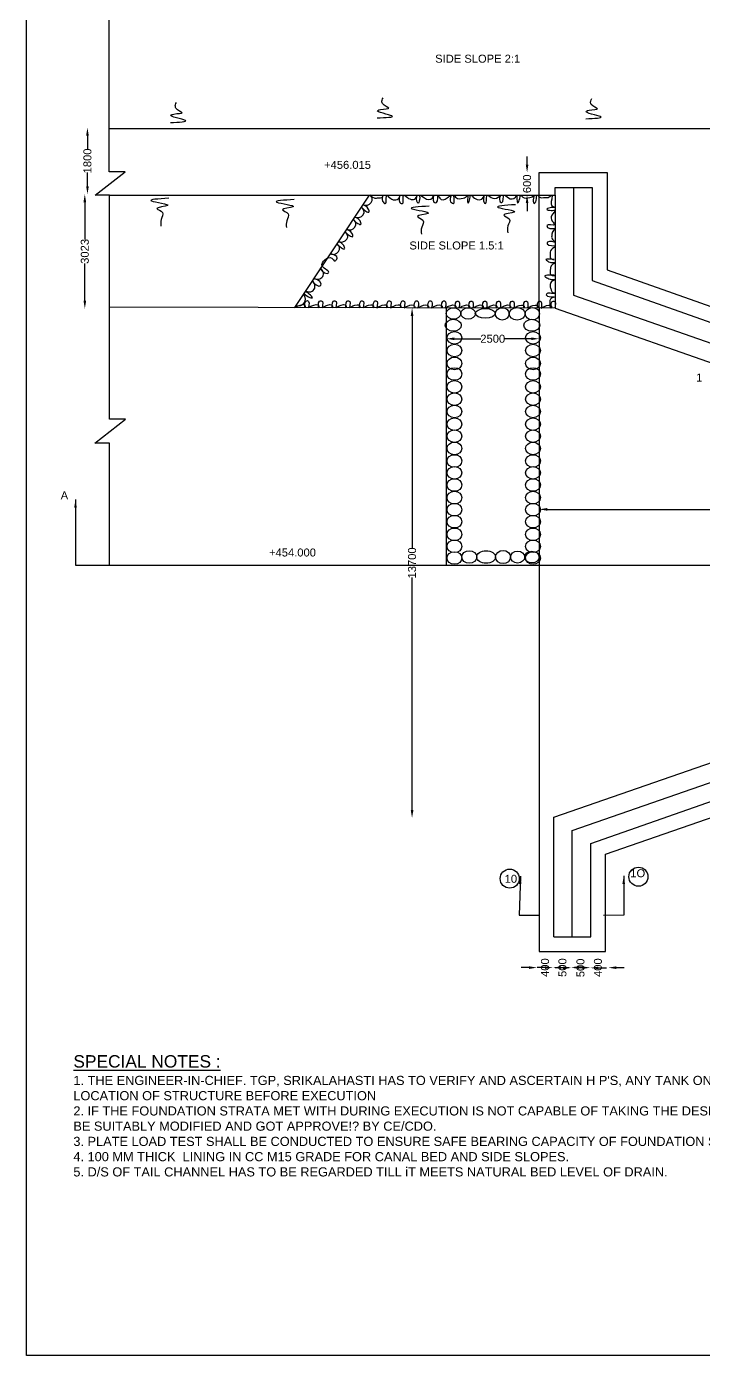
# Model space of a CAD drawing. Header units: millimetres. Extents: x -53213883 to -53195167, y 22134514 to 22146885.
# Drawn here: x -53212670 to -53209707, y 22134514 to 22140327 of the extents above; entities that cross this region are included whole.
import ezdxf

# ---------------------------------------------------------------- set-up
doc = ezdxf.new("R2010")
doc.units = ezdxf.units.MM
doc.header["$MEASUREMENT"] = 0
doc.header["$PDMODE"] = 32
doc.header["$PDSIZE"] = 28
for name, color, linetype in [('DIMENSION', 7, 'Continuous'), ('DRAWING', 2, 'Continuous'), ('TEXT', 7, 'Continuous')]:
    doc.layers.add(name, color=color, linetype=linetype)
doc.styles.get("Standard").update_dxf_attribs({"font": 'arial.ttf', "height": 35})
doc.dimstyles.get("Standard").update_dxf_attribs({"dimtxt": 35, "dimasz": 35, "dimexe": 0.18, "dimexo": 0.0625, "dimgap": 0.09, "dimtad": 0, "dimtoh": 1, "dimdec": 0, "dimzin": 0, "dimdsep": 46, "dimtxsty": 'Standard', "dimcen": 0.09, "dimse1": 1, "dimse2": 1, "dimadec": 0, "dimazin": 0, "dimtfac": 1, "dimtdec": 0, "dimtofl": 0, "dimtmove": 0, "dimatfit": 3, "dimfxl": 1, "dimtolj": 1, "dimtzin": 0, "dimarcsym": 0})

# ---------------------------------------------------------------- blocks, each defined once
blk = doc.blocks.new('*D80')
at = {"layer": 'Defpoints', "color": 0, "transparency": 16777216}
for p in [(-53212405.2, 22139884.8), (-53212403.6, 22139884.8), (-53212410.1, 22139594)]:
    blk.add_point(p, dxfattribs=at)
at = {"layer": 'DIMENSION', "color": 0, "lineweight": -2, "transparency": 16777216}
for p, q in [((-53212403.6, 22139849.8), (-53212403.6, 22139790)), ((-53212403.6, 22139629), (-53212403.6, 22139688.7))]:
    blk.add_line(p, q, dxfattribs=at)
at = {"layer": 'DIMENSION', "color": 0, "transparency": 16777216}
for points in [[(-53212409.4, 22139849.8), (-53212397.7, 22139849.8), (-53212403.6, 22139884.8)], [(-53212409.4, 22139629), (-53212397.7, 22139629), (-53212403.6, 22139594)]]:
    blk.add_solid(points, dxfattribs=at)
at = {"layer": 'DIMENSION', "color": 0, "transparency": 16777216, "insert": (-53212403.6, 22139739.4), "char_height": 35, "attachment_point": 5, "rotation": 90}
blk.add_mtext('\\A1;1800', dxfattribs=at)
blk = doc.blocks.new('*D81')
at = {"layer": 'Defpoints', "color": 0, "transparency": 16777216}
for p in [(-53212403.6, 22139594), (-53212415.1, 22139093.4), (-53212415.1, 22139093.4)]:
    blk.add_point(p, dxfattribs=at)
at = {"layer": 'DIMENSION', "color": 0, "lineweight": -2, "transparency": 16777216}
for p, q in [((-53212415.1, 22139559), (-53212415.1, 22139396)), ((-53212415.1, 22139128.4), (-53212415.1, 22139291.4))]:
    blk.add_line(p, q, dxfattribs=at)
at = {"layer": 'DIMENSION', "color": 0, "transparency": 16777216}
for points in [[(-53212421, 22139559), (-53212409.3, 22139559), (-53212415.1, 22139594)], [(-53212421, 22139128.4), (-53212409.3, 22139128.4), (-53212415.1, 22139093.4)]]:
    blk.add_solid(points, dxfattribs=at)
at = {"layer": 'DIMENSION', "color": 0, "transparency": 16777216, "insert": (-53212415.1, 22139343.7), "char_height": 35, "attachment_point": 5, "rotation": 90}
blk.add_mtext('\\A1;3023', dxfattribs=at)
blk = doc.blocks.new('*D82')
at = {"layer": 'Defpoints', "color": 0, "transparency": 16777216}
for p in [(-53210832.5, 22138961.5), (-53210425.9, 22138961.5), (-53210425.9, 22138961.5)]:
    blk.add_point(p, dxfattribs=at)
at = {"layer": 'DIMENSION', "color": 0, "lineweight": -2, "transparency": 16777216}
for p, q in [((-53210797.5, 22138961.5), (-53210681.8, 22138961.5)), ((-53210460.9, 22138961.5), (-53210576.6, 22138961.5))]:
    blk.add_line(p, q, dxfattribs=at)
at = {"layer": 'DIMENSION', "color": 0, "transparency": 16777216}
for points in [[(-53210797.5, 22138967.3), (-53210797.5, 22138955.7), (-53210832.5, 22138961.5)], [(-53210460.9, 22138967.3), (-53210460.9, 22138955.7), (-53210425.9, 22138961.5)]]:
    blk.add_solid(points, dxfattribs=at)
at = {"layer": 'DIMENSION', "color": 0, "transparency": 16777216, "insert": (-53210629.2, 22138961.5), "char_height": 35, "attachment_point": 5}
blk.add_mtext('\\A1;2500', dxfattribs=at)
blk = doc.blocks.new('*D83')
at = {"layer": 'Defpoints', "color": 0, "transparency": 16777216}
for p in [(-53210977.3, 22139096.6), (-53210982.4, 22136865.2), (-53210974.1, 22136865.2)]:
    blk.add_point(p, dxfattribs=at)
at = {"layer": 'DIMENSION', "color": 0, "lineweight": -2, "transparency": 16777216}
for p, q in [((-53210982.4, 22139061.6), (-53210982.4, 22138045.2)), ((-53210982.4, 22136900.2), (-53210982.4, 22137916.7))]:
    blk.add_line(p, q, dxfattribs=at)
at = {"layer": 'DIMENSION', "color": 0, "transparency": 16777216}
for points in [[(-53210988.2, 22139061.6), (-53210976.5, 22139061.6), (-53210982.4, 22139096.6)], [(-53210988.2, 22136900.2), (-53210976.5, 22136900.2), (-53210982.4, 22136865.2)]]:
    blk.add_solid(points, dxfattribs=at)
at = {"layer": 'DIMENSION', "color": 0, "transparency": 16777216, "insert": (-53210982.4, 22137980.9), "char_height": 35, "attachment_point": 5, "rotation": 90}
blk.add_mtext('\\A1;13700', dxfattribs=at)
blk = doc.blocks.new('*D84')
at = {"layer": 'Defpoints', "color": 0, "transparency": 16777216}
for p in [(-53210425.9, 22138229.4), (-53208671.3, 22138229.4), (-53208671.3, 22138215.2)]:
    blk.add_point(p, dxfattribs=at)
at = {"layer": 'DIMENSION', "color": 0, "lineweight": -2, "transparency": 16777216}
for p, q in [((-53210390.9, 22138215.2), (-53209612.9, 22138215.2)), ((-53208706.3, 22138215.2), (-53209484.4, 22138215.2))]:
    blk.add_line(p, q, dxfattribs=at)
at = {"layer": 'DIMENSION', "color": 0, "transparency": 16777216}
for points in [[(-53210390.9, 22138221.1), (-53210390.9, 22138209.4), (-53210425.9, 22138215.2)], [(-53208706.3, 22138221.1), (-53208706.3, 22138209.4), (-53208671.3, 22138215.2)]]:
    blk.add_solid(points, dxfattribs=at)
at = {"layer": 'DIMENSION', "color": 0, "transparency": 16777216, "insert": (-53209548.6, 22138215.2), "char_height": 35, "attachment_point": 5}
blk.add_mtext('\\A1;10800', dxfattribs=at)
blk = doc.blocks.new('*D86')
at = {"layer": 'Defpoints', "color": 0, "transparency": 16777216}
for p in [(-53210201.6, 22136210.7), (-53210123.2, 22136211.2), (-53210123.2, 22136210.5)]:
    blk.add_point(p, dxfattribs=at)
at = {"layer": 'DIMENSION', "color": 0, "lineweight": -2, "transparency": 16777216}
for p, q in [((-53210236.6, 22136210.5), (-53210271.6, 22136210.5)), ((-53210088.2, 22136210.5), (-53210053.2, 22136210.5))]:
    blk.add_line(p, q, dxfattribs=at)
at = {"layer": 'DIMENSION', "color": 0, "transparency": 16777216}
for points in [[(-53210236.6, 22136216.3), (-53210236.6, 22136204.7), (-53210201.6, 22136210.5)], [(-53210088.2, 22136216.3), (-53210088.2, 22136204.7), (-53210123.2, 22136210.5)]]:
    blk.add_solid(points, dxfattribs=at)
at = {"layer": 'DIMENSION', "color": 0, "transparency": 16777216, "insert": (-53210168.6, 22136210.5), "char_height": 35, "attachment_point": 5, "rotation": 90}
blk.add_mtext('\\A1;400', dxfattribs=at)
blk = doc.blocks.new('*D87')
at = {"layer": 'Defpoints', "color": 0, "transparency": 16777216}
for p in [(-53210286.3, 22136211.7), (-53210201.6, 22136212.2), (-53210201.6, 22136209.5)]:
    blk.add_point(p, dxfattribs=at)
at = {"layer": 'DIMENSION', "color": 0, "lineweight": -2, "transparency": 16777216}
for p, q in [((-53210321.3, 22136209.5), (-53210356.3, 22136209.5)), ((-53210166.6, 22136209.5), (-53210131.6, 22136209.5))]:
    blk.add_line(p, q, dxfattribs=at)
at = {"layer": 'DIMENSION', "color": 0, "transparency": 16777216}
for points in [[(-53210321.3, 22136215.4), (-53210321.3, 22136203.7), (-53210286.3, 22136209.5)], [(-53210166.6, 22136215.4), (-53210166.6, 22136203.7), (-53210201.6, 22136209.5)]]:
    blk.add_solid(points, dxfattribs=at)
at = {"layer": 'DIMENSION', "color": 0, "transparency": 16777216, "insert": (-53210245.1, 22136209.5), "char_height": 35, "attachment_point": 5, "rotation": 90}
blk.add_mtext('\\A1;500', dxfattribs=at)
blk = doc.blocks.new('*D88')
at = {"layer": 'Defpoints', "color": 0, "transparency": 16777216}
for p in [(-53210365.3, 22136211.7), (-53210365.3, 22136210.7), (-53210286.3, 22136210.7)]:
    blk.add_point(p, dxfattribs=at)
at = {"layer": 'DIMENSION', "color": 0, "lineweight": -2, "transparency": 16777216}
for p, q in [((-53210400.3, 22136210.7), (-53210435.3, 22136210.7)), ((-53210251.3, 22136210.7), (-53210216.3, 22136210.7))]:
    blk.add_line(p, q, dxfattribs=at)
at = {"layer": 'DIMENSION', "color": 0, "transparency": 16777216}
for points in [[(-53210400.3, 22136216.6), (-53210400.3, 22136204.9), (-53210365.3, 22136210.7)], [(-53210251.3, 22136216.6), (-53210251.3, 22136204.9), (-53210286.3, 22136210.7)]]:
    blk.add_solid(points, dxfattribs=at)
at = {"layer": 'DIMENSION', "color": 0, "transparency": 16777216, "insert": (-53210324, 22136210.7), "char_height": 35, "attachment_point": 5, "rotation": 90}
blk.add_mtext('\\A1;500', dxfattribs=at)
blk = doc.blocks.new('*D89')
at = {"layer": 'Defpoints', "color": 0, "transparency": 16777216}
for p in [(-53210435.3, 22136210.7), (-53210435.3, 22136210.7), (-53210365.3, 22136211.7)]:
    blk.add_point(p, dxfattribs=at)
at = {"layer": 'DIMENSION', "color": 0, "lineweight": -2, "transparency": 16777216}
for p, q in [((-53210470.3, 22136210.7), (-53210505.3, 22136210.7)), ((-53210330.3, 22136210.7), (-53210295.3, 22136210.7))]:
    blk.add_line(p, q, dxfattribs=at)
at = {"layer": 'DIMENSION', "color": 0, "transparency": 16777216}
for points in [[(-53210470.3, 22136216.5), (-53210470.3, 22136204.9), (-53210435.3, 22136210.7)], [(-53210330.3, 22136216.5), (-53210330.3, 22136204.9), (-53210365.3, 22136210.7)]]:
    blk.add_solid(points, dxfattribs=at)
at = {"layer": 'DIMENSION', "color": 0, "transparency": 16777216, "insert": (-53210400.3, 22136210.7), "char_height": 35, "attachment_point": 5, "rotation": 90}
blk.add_mtext('\\A1;400', dxfattribs=at)
blk = doc.blocks.new('*D155')
at = {"layer": 'Defpoints', "color": 0, "transparency": 16777216}
for p in [(-53210479, 22139688.8), (-53210425.9, 22139688.8), (-53210425.9, 22139589.8)]:
    blk.add_point(p, dxfattribs=at)
at = {"layer": 'DIMENSION', "color": 0, "lineweight": -2, "transparency": 16777216}
for p, q in [((-53210479, 22139723.8), (-53210479, 22139758.8)), ((-53210479, 22139554.8), (-53210479, 22139519.8))]:
    blk.add_line(p, q, dxfattribs=at)
at = {"layer": 'DIMENSION', "color": 0, "transparency": 16777216}
for points in [[(-53210484.8, 22139723.8), (-53210473.1, 22139723.8), (-53210479, 22139688.8)], [(-53210484.8, 22139554.8), (-53210473.1, 22139554.8), (-53210479, 22139589.8)]]:
    blk.add_solid(points, dxfattribs=at)
at = {"layer": 'DIMENSION', "color": 0, "transparency": 16777216, "insert": (-53210479, 22139639.3), "char_height": 35, "attachment_point": 5, "rotation": 90}
blk.add_mtext('\\A1;600', dxfattribs=at)

msp = doc.modelspace()

# ---------------------------------------------------------------- linework, layer by layer
at = {"layer": 'DIMENSION', "color": 0}
msp.add_lwpolyline([(-53195173.3, 22134514.2), (-53212670.2, 22134514.2), (-53212670.2, 22146885.2), (-53195173.3, 22146885.2)], close=True, dxfattribs=at)
for centre in [(-53209991.4, 22136608.4), (-53210554.9, 22136599.9)]:
    msp.add_circle(centre, 41.7, dxfattribs=at)
for centre, major_axis, ratio in [((-53210801, 22139072.2), (-31.5, 0), 0.793733), ((-53210736.8, 22139072.2), (-31.5, 0), 0.793733), ((-53210661.8, 22139072.5), (-43.8, 0), 0.477777), ((-53210587.4, 22139070.1), (-30.1, 0), 0.887097), ((-53210522.5, 22139070.6), (-35.3, 0), 0.765517), ((-53210455.6, 22139071), (-31.1, 0), 0.875), ((-53210801.8, 22139020.5), (-35, 0), 0.744717), ((-53210457.9, 22139020.5), (-35, 0), 0.744717), ((-53210796.8, 22138965.4), (-32.5, 0), 0.843247), ((-53210452.9, 22138965.4), (-32.5, 0), 0.843247), ((-53210796.8, 22138910), (-32.5, 0), 0.843247), ((-53210452.9, 22138910), (-32.5, 0), 0.843247), ((-53210796.8, 22138853.6), (-32.5, 0), 0.843247), ((-53210452.9, 22138853.6), (-32.5, 0), 0.843247), ((-53210796.8, 22138807.6), (-32.5, 0), 0.843247), ((-53210452.9, 22138807.6), (-32.5, 0), 0.843247), ((-53210796.8, 22138751.5), (-32.5, 0), 0.843247), ((-53210452.9, 22138751.5), (-32.5, 0), 0.843247), ((-53210796.8, 22138697.2), (-32.5, 0), 0.843247), ((-53210452.9, 22138697.2), (-32.5, 0), 0.843247), ((-53210796.8, 22138643.5), (-32.5, 0), 0.843247), ((-53210452.9, 22138643.5), (-32.5, 0), 0.843247), ((-53210796.8, 22138588.1), (-32.5, 0), 0.843247), ((-53210452.9, 22138588.1), (-32.5, 0), 0.843247), ((-53210796.8, 22138535.4), (-32.5, 0), 0.843247), ((-53210796.8, 22138481.8), (-32.5, 0), 0.843247), ((-53210452.9, 22138535.4), (-32.5, 0), 0.843247), ((-53210452.9, 22138481.8), (-32.5, 0), 0.843247), ((-53210796.8, 22138426.9), (-32.5, 0), 0.843247), ((-53210452.9, 22138426.9), (-32.5, 0), 0.843247), ((-53210796.8, 22138375), (-32.5, 0), 0.843247), ((-53210452.9, 22138375), (-32.5, 0), 0.843247), ((-53210796.8, 22138322), (-32.5, 0), 0.843247), ((-53210452.9, 22138322), (-32.5, 0), 0.843247), ((-53210796.8, 22138266.8), (-32.5, 0), 0.843247), ((-53210796.8, 22138266.8), (-32.5, 0), 0.843247), ((-53210452.9, 22138266.8), (-32.5, 0), 0.843247), ((-53210452.9, 22138266.8), (-32.5, 0), 0.843247), ((-53210796.8, 22138213.8), (-32.5, 0), 0.843247), ((-53210452.9, 22138213.8), (-32.5, 0), 0.843247), ((-53210796.8, 22138161.4), (-32.5, 0), 0.843247), ((-53210452.9, 22138161.4), (-32.5, 0), 0.843247), ((-53210796.8, 22138105.8), (-32.5, 0), 0.843247), ((-53210452.9, 22138105.8), (-32.5, 0), 0.843247), ((-53210796.8, 22138053.4), (-32.5, 0), 0.843247), ((-53210452.9, 22138053.4), (-32.5, 0), 0.843247), ((-53210796.8, 22138002.4), (-32.5, 0), 0.843247), ((-53210732.1, 22138006.6), (-32.5, 0), 0.843247), ((-53210658.4, 22138006.6), (-41.2, 0), 0.661667), ((-53210584.2, 22138006.6), (-33, 0), 0.874527), ((-53210520.2, 22138006.6), (-30.9, 0), 0.853658), ((-53210457.6, 22138006.6), (-31.7, 0), 0.806367), ((-53210452.9, 22138002.4), (-32.5, 0), 0.843247)]:
    msp.add_ellipse(centre, major_axis=major_axis, ratio=ratio, dxfattribs=at)
for points in [[(-53211196.7, 22139547), (-53211178.1, 22139545.9), (-53211157.8, 22139577.2), (-53211167.7, 22139590.5), (-53211149, 22139577.8), (-53211133.9, 22139577.4), (-53211111.3, 22139582.3), (-53211109.2, 22139589.8)], [(-53211109.2, 22139589.8), (-53211111.6, 22139564.1), (-53211100, 22139553.2), (-53211095.2, 22139569.6), (-53211092.8, 22139589.8), (-53211081.5, 22139579.6), (-53211039.1, 22139578.7), (-53211034.5, 22139589.8), (-53211036.5, 22139557.1), (-53211024.5, 22139553.3), (-53211021.4, 22139571.5), (-53211018.5, 22139589.8), (-53211002.7, 22139579.3), (-53210963.9, 22139579.7), (-53210959.9, 22139589.8), (-53210963.7, 22139565.3), (-53210955.2, 22139556), (-53210947.7, 22139578.2), (-53210947.7, 22139589.8), (-53210928.4, 22139577.5), (-53210893.6, 22139578.4), (-53210887.6, 22139589.8), (-53210886.5, 22139558.9), (-53210875.6, 22139557.6), (-53210868.9, 22139589.8), (-53210861.4, 22139576.2), (-53210828.1, 22139577.3), (-53210811.4, 22139589.8), (-53210815.9, 22139566.6), (-53210802.3, 22139553.3), (-53210799.4, 22139587), (-53210799.4, 22139589.8), (-53210791.9, 22139581.4), (-53210758.9, 22139577.1), (-53210747.8, 22139580.5), (-53210739.7, 22139589.8), (-53210739.4, 22139572.1), (-53210737.5, 22139555.3), (-53210729.3, 22139575.5), (-53210726.8, 22139589.8), (-53210709.1, 22139576.6), (-53210670, 22139580.3), (-53210666.3, 22139589.8), (-53210669.7, 22139565.4), (-53210662.5, 22139553.6), (-53210656.2, 22139571.3), (-53210653.3, 22139589.8), (-53210636.3, 22139579.7), (-53210604.8, 22139581.1), (-53210594.5, 22139589.8), (-53210600.2, 22139571), (-53210589.6, 22139557.1), (-53210580, 22139589.8), (-53210560.8, 22139577.5), (-53210530.2, 22139581.3), (-53210525.1, 22139589.8), (-53210520.5, 22139555.2), (-53210513, 22139567.4), (-53210506.1, 22139589.8), (-53210498.1, 22139581.4), (-53210466.7, 22139579.6), (-53210455.7, 22139582.6), (-53210449.2, 22139589.8), (-53210451.7, 22139568.9), (-53210447.2, 22139553.7), (-53210439.2, 22139565.7), (-53210434, 22139589.8), (-53210425.9, 22139582.6), (-53210401.3, 22139579.1), (-53210382.4, 22139582.1), (-53210370.4, 22139589.8), (-53210370.9, 22139572.7), (-53210365.4, 22139539.5), (-53210353.7, 22139536.2), (-53210383.6, 22139533.5), (-53210392.3, 22139528.7), (-53210372.9, 22139523), (-53210356.4, 22139523), (-53210370.8, 22139502), (-53210368.8, 22139476.4), (-53210359.6, 22139460.2), (-53210391.8, 22139456.9), (-53210388.8, 22139448.2), (-53210356.4, 22139442.7), (-53210366.5, 22139431), (-53210370.3, 22139414.5), (-53210369.8, 22139398.8), (-53210356.4, 22139384.4), (-53210389, 22139384.1), (-53210390.7, 22139377.4), (-53210353.8, 22139366.9), (-53210372.7, 22139352.3), (-53210378, 22139328.2), (-53210372.7, 22139311.5), (-53210359.8, 22139308), (-53210385, 22139310), (-53210396.4, 22139308.7), (-53210389.9, 22139302.3), (-53210368, 22139294.5), (-53210356.4, 22139294.5), (-53210370, 22139283.9), (-53210376.7, 22139269), (-53210377.7, 22139254.3), (-53210375.5, 22139241.6), (-53210359.8, 22139238.3), (-53210356.4, 22139238.3), (-53210382.3, 22139239.7), (-53210401.7, 22139234.8), (-53210388.5, 22139226.5), (-53210366.8, 22139220.5), (-53210356.4, 22139220.5), (-53210366.3, 22139215.3), (-53210375, 22139207.8), (-53210377.5, 22139187.9), (-53210372.8, 22139173.5), (-53210366.3, 22139163.7), (-53210356.4, 22139161), (-53210372, 22139160), (-53210391.2, 22139159.7), (-53210394.7, 22139153.8), (-53210356.4, 22139143.8), (-53210376.8, 22139135.2), (-53210379.5, 22139122.5), (-53210379.8, 22139108.5), (-53210374.5, 22139095.3)], [(-53211232.4, 22139493.4), (-53211213.8, 22139492.3), (-53211193.5, 22139523.7), (-53211203.4, 22139536.9), (-53211184.7, 22139519.8), (-53211171, 22139515.8), (-53211174.5, 22139530.3), (-53211196.7, 22139547)], [(-53211303.8, 22139386.2), (-53211285.2, 22139385.1), (-53211264.9, 22139416.5), (-53211274.8, 22139429.8), (-53211256.1, 22139412.6), (-53211242.4, 22139408.7), (-53211245.9, 22139423.2), (-53211268.1, 22139439.8)], [(-53211268.1, 22139439.8), (-53211249.5, 22139438.7), (-53211229.2, 22139470.1), (-53211239.1, 22139483.3), (-53211220.4, 22139466.2), (-53211206.7, 22139462.2), (-53211210.2, 22139476.7), (-53211232.4, 22139493.4)], [(-53211339.5, 22139332.6), (-53211320.9, 22139331.5), (-53211300.6, 22139362.9), (-53211310.5, 22139376.2), (-53211291.8, 22139359), (-53211278.1, 22139355.1), (-53211281.6, 22139369.6), (-53211303.8, 22139386.2)], [(-53211489.9, 22139106.8), (-53211481.2, 22139105.6), (-53211449, 22139134.3), (-53211455.4, 22139158.7), (-53211436, 22139144.4), (-53211418.7, 22139140.8), (-53211447.7, 22139170.2), (-53211431.7, 22139166.5), (-53211409.6, 22139202.1), (-53211418.5, 22139214.1), (-53211386.4, 22139192.7), (-53211380.7, 22139202.5), (-53211411.2, 22139224.9), (-53211392.2, 22139222.9), (-53211371.7, 22139255), (-53211384.7, 22139270.1), (-53211354.2, 22139247.7), (-53211347.9, 22139250.6), (-53211375.4, 22139278.7), (-53211334.2, 22139313.9), (-53211319.4, 22139302.1), (-53211310.8, 22139313.5), (-53211339.5, 22139332.6)], [(-53211496, 22139097.7), (-53211481.4, 22139105.6), (-53211450.5, 22139104.8), (-53211450.5, 22139097.6), (-53211447, 22139126.5), (-53211440, 22139128.2), (-53211436.1, 22139097.6)], [(-53211436.1, 22139097.6), (-53211421.5, 22139105.5), (-53211390.6, 22139104.7), (-53211390.6, 22139097.5), (-53211387.1, 22139126.4), (-53211380.1, 22139128), (-53211376.2, 22139097.5)], [(-53211376.2, 22139097.5), (-53211361.6, 22139105.3), (-53211330.6, 22139104.6), (-53211330.7, 22139097.4), (-53211327.2, 22139126.3), (-53211320.2, 22139127.9), (-53211316.2, 22139097.3)], [(-53211316.2, 22139097.3), (-53211301.7, 22139105.2), (-53211270.7, 22139104.4), (-53211270.7, 22139097.2), (-53211267.3, 22139126.1), (-53211260.3, 22139127.8), (-53211256.3, 22139097.2)], [(-53211256.3, 22139097.2), (-53211241.8, 22139105.1), (-53211210.8, 22139104.3), (-53211210.8, 22139097.1), (-53211207.4, 22139126), (-53211200.4, 22139127.7), (-53211196.4, 22139097.1)], [(-53211196.4, 22139097.1), (-53211181.9, 22139105), (-53211150.9, 22139104.2), (-53211150.9, 22139097), (-53211147.5, 22139125.9), (-53211140.5, 22139127.5), (-53211136.5, 22139096.9)], [(-53211136.5, 22139096.9), (-53211121.9, 22139104.8), (-53211091, 22139104), (-53211091, 22139096.8), (-53211087.5, 22139125.7), (-53211080.6, 22139127.4), (-53211076.6, 22139096.8)], [(-53211076.6, 22139096.8), (-53211062, 22139104.7), (-53211031.1, 22139103.9), (-53211031.1, 22139096.7), (-53211027.6, 22139125.6), (-53211020.6, 22139127.3), (-53211016.7, 22139096.7)], [(-53211016.7, 22139096.7), (-53211002.1, 22139104.6), (-53210971.2, 22139103.8), (-53210971.2, 22139096.6), (-53210967.7, 22139125.5), (-53210960.7, 22139127.1), (-53210956.7, 22139096.6)], [(-53210956.7, 22139096.6), (-53210942.2, 22139104.4), (-53210911.2, 22139103.7), (-53210911.3, 22139096.5), (-53210907.8, 22139125.4), (-53210900.8, 22139127), (-53210896.8, 22139096.4)], [(-53210896.8, 22139096.4), (-53210882.3, 22139104.3), (-53210851.3, 22139103.5), (-53210851.3, 22139096.3), (-53210847.9, 22139125.2), (-53210840.9, 22139126.9), (-53210836.9, 22139096.3)], [(-53210836.9, 22139096.3), (-53210822.4, 22139104.2), (-53210791.4, 22139103.4), (-53210791.4, 22139096.2), (-53210788, 22139125.1), (-53210781, 22139126.7), (-53210777, 22139096.2)], [(-53210777, 22139096.2), (-53210762.5, 22139104), (-53210731.5, 22139103.3), (-53210731.5, 22139096.1), (-53210728.1, 22139125), (-53210721.1, 22139126.6), (-53210717.1, 22139096)], [(-53210717.1, 22139096), (-53210702.5, 22139103.9), (-53210671.6, 22139103.1), (-53210671.6, 22139095.9), (-53210668.1, 22139124.8), (-53210661.1, 22139126.5), (-53210657.2, 22139095.9)], [(-53210657.2, 22139095.9), (-53210642.6, 22139103.8), (-53210611.7, 22139103), (-53210611.7, 22139095.8), (-53210608.2, 22139124.7), (-53210601.2, 22139126.4), (-53210597.2, 22139095.8)], [(-53210597.2, 22139095.9), (-53210582.7, 22139103.8), (-53210551.7, 22139103), (-53210551.7, 22139095.8), (-53210548.3, 22139124.7), (-53210541.3, 22139126.4), (-53210537.3, 22139095.8)], [(-53210537.3, 22139095.8), (-53210522.8, 22139103.7), (-53210491.8, 22139102.9), (-53210491.8, 22139095.7), (-53210488.4, 22139124.6), (-53210481.4, 22139126.2), (-53210477.4, 22139095.6)], [(-53210477.4, 22139095.6), (-53210462.9, 22139103.5), (-53210431.9, 22139102.7), (-53210431.9, 22139095.5), (-53210428.5, 22139124.4), (-53210421.5, 22139126.1), (-53210417.5, 22139095.5)], [(-53210417.5, 22139095.5), (-53210402.9, 22139103.4), (-53210372, 22139102.6), (-53210372, 22139095.4), (-53210368.5, 22139124.3), (-53210361.5, 22139126), (-53210357.6, 22139095.4)]]:
    msp.add_spline(points, degree=3, dxfattribs=at)
at = {"layer": 'DRAWING', "color": 0}
for points in [[(-53212306.9, 22137973.1), (-53212306.9, 22138504.5), (-53212371.9, 22138504.5), (-53212236.5, 22138609.2), (-53212306.9, 22138609.2), (-53212306.9, 22139589.8), (-53212370, 22139589.8), (-53212238.5, 22139691.7), (-53212309.1, 22139691.7), (-53212309.1, 22140667)], [(-53210362, 22136345.4), (-53210200.1, 22136345.4), (-53210200.1, 22136753.3), (-53208671.3, 22137288.2), (-53208671.3, 22136963.2), (-53207856.9, 22136963.2), (-53207856.9, 22139879.7), (-53212309.1, 22139879.7)], [(-53210425.9, 22139095.4), (-53210425.9, 22139688.8), (-53210128.8, 22139688.8), (-53210128.8, 22139263), (-53208733.6, 22138770.1), (-53208733.6, 22139060.1), (-53207791.2, 22139060.1), (-53207791.2, 22138764.7), (-53206753.8, 22138764.7), (-53206753.8, 22138668.4), (-53206447.2, 22138668.4), (-53206454.1, 22137406)], [(-53212306.9, 22139589.8), (-53210356.4, 22139589.8), (-53210356.4, 22139623.3)], [(-53210356.4, 22139623.3), (-53210193.9, 22139623.3), (-53210193.9, 22139216), (-53208671.3, 22138679)], [(-53210275.2, 22139623.3), (-53210275.2, 22139151.9), (-53208671.3, 22138593)], [(-53210356.4, 22139589.8), (-53210356.4, 22139095.3), (-53212306.9, 22139099.5)], [(-53211496, 22139097.7), (-53211168.2, 22139589.8)], [(-53210356.4, 22139095.3), (-53208671.3, 22138506), (-53201789.3, 22138506), (-53200669.1, 22139094.4), (-53200669.1, 22139536.4)], [(-53210832.5, 22139096.3), (-53210832.5, 22137971.6)], [(-53210425.9, 22139095.4), (-53210425.9, 22137971.6)], [(-53212456, 22138257.8), (-53212456, 22137971.6), (-53198466.8, 22137971.6), (-53198466.8, 22138248.8)], [(-53210425.9, 22137971.6), (-53210425.9, 22136280.5), (-53210135.5, 22136280.5), (-53210135.5, 22136706.6), (-53208733.8, 22137192.3), (-53208733.8, 22136897.1), (-53207793.2, 22136897.1), (-53207793.2, 22137191.2), (-53206754.2, 22137191.2), (-53206754.2, 22137288), (-53206454.1, 22137288), (-53206454.1, 22137406), (-53203227.5, 22137406), (-53203227.5, 22138005.7), (-53206755.1, 22138005.7), (-53206755.1, 22137406), (-53206454.1, 22137406)], [(-53210362, 22136345.4), (-53210362, 22136868.5), (-53208673.6, 22137452.9), (-53201788.5, 22137457.2), (-53200667.1, 22136867.1), (-53200667.1, 22136428.6), (-53200875.3, 22136428.6), (-53200875.3, 22136740.1), (-53201789.6, 22137216.7), (-53201789.6, 22137213.4), (-53202097.2, 22137213.4), (-53202097.2, 22137246.9), (-53203226.4, 22137246.9), (-53203226.4, 22137296.9), (-53202825.2, 22137296.9), (-53202825.2, 22137971.6)], [(-53210281.1, 22136345.4), (-53210281.1, 22136810.2), (-53208671.3, 22137368.6), (-53206755.1, 22137368.6), (-53206755.1, 22137406)]]:
    msp.add_lwpolyline(points, dxfattribs=at)
for points in [[(-53212040.5, 22139907.5), (-53211975, 22139916.5), (-53212037, 22139940.7), (-53212024.9, 22139944.7), (-53211989.1, 22139950.5), (-53212016, 22139970.2), (-53212018.3, 22139984.9), (-53212013.1, 22139995.6)], [(-53211135.9, 22139927.5), (-53211070.4, 22139936.5), (-53211132.4, 22139960.7), (-53211120.3, 22139964.7), (-53211084.5, 22139970.5), (-53211111.4, 22139990.2), (-53211113.7, 22140004.9), (-53211108.5, 22140015.6)], [(-53210222.4, 22139924.2), (-53210157, 22139933.1), (-53210219, 22139957.3), (-53210206.9, 22139961.4), (-53210171.1, 22139967.1), (-53210197.9, 22139986.9), (-53210200.2, 22140001.6), (-53210195.1, 22140012.3)], [(-53212048, 22139576.2), (-53212123.7, 22139564.6), (-53212053, 22139544.4), (-53212099.2, 22139530.7), (-53212075, 22139514.2), (-53212080.8, 22139483.5), (-53212081.9, 22139453.6)], [(-53211498.4, 22139570.5), (-53211574.1, 22139559), (-53211503.4, 22139538.8), (-53211549.6, 22139525.1), (-53211525.4, 22139508.5), (-53211531.2, 22139477.8), (-53211532.3, 22139447.9)], [(-53210907.5, 22139541.9), (-53210983.3, 22139530.4), (-53210912.5, 22139510.2), (-53210958.7, 22139496.5), (-53210934.6, 22139479.9), (-53210940.3, 22139449.2), (-53210941.4, 22139419.3)], [(-53210529.9, 22139547.8), (-53210605.7, 22139536.2), (-53210535, 22139516), (-53210581.2, 22139502.3), (-53210557, 22139485.8), (-53210562.8, 22139455.1), (-53210563.8, 22139425.2)]]:
    msp.add_spline(points, degree=3, dxfattribs=at)

# ---------------------------------------------------------------- texts
at = {"layer": 'DIMENSION', "color": 0, "insert": (-53212465.3, 22135827.7), "char_height": 40, "width": 6147.949, "attachment_point": 1}
msp.add_mtext("{\\H1.3575x;\\LSPECIAL NOTES : \\P}1. THE ENGINEER-IN-CHIEF. TGP, SRIKALAHASTI HAS TO VERIFY AND ASCERTAIN H P'S, ANY TANK ON WS OF THE STRUCTURE, SAFE BEARING CAPACITY, LEVELS, CATCHMENTS AREA OF THE STREAM, SUITABILITY AND LOCATION OF STRUCTURE BEFORE EXECUTION \\P2. IF THE FOUNDATION STRATA MET WITH DURING EXECUTION IS NOT CAPABLE OF TAKING THE DESIGNED STRESSES AS INDICATED IN THE STRESS TABLE, THE DESIGN OF SUB-STRUCTURE AND ITS FOUNDATION SHALL BE SUITABLY MODIFIED AND GOT APPROVE!? BY CE/CDO. \\P3. PLATE LOAD TEST SHALL BE CONDUCTED TO ENSURE SAFE BEARING CAPACITY OF FOUNDATION STRATA BEFORE EXECUTION. \\P4. 100 MM THICK  LINING IN CC M15 GRADE FOR CANAL BED AND SIDE SLOPES. \\P5. D/S OF TAIL CHANNEL HAS TO BE REGARDED TILL iT MEETS NATURAL BED LEVEL OF DRAIN. ", dxfattribs=at)
at = {"layer": 'TEXT', "color": 0}
for s, p in [('SIDE SLOPE 2:1', (-53210881.3, 22140169.2)), ('+456.015', (-53211367.6, 22139704.8)), ('SIDE SLOPE 1.5:1', (-53210994.2, 22139352.1)), ('1', (-53209738.8, 22138774.4)), ('A', (-53212520.7, 22138259)), ('+454.000', (-53211608.6, 22138009.1)), ('10', (-53210577, 22136581.6)), ('1O', (-53210027, 22136605.9))]:
    msp.add_text(s, height=35, dxfattribs=at).set_placement(p)

# ---------------------------------------------------------------- dimensions: what is measured, and where the dimension line sits
at = {"layer": 'DIMENSION', "color": 0}
for base, p1, p2, text, picture, middle in [((-53212403.6, 22139884.8), (-53212410.1, 22139594), (-53212405.2, 22139884.8), '1800', '*D80', (-53212403.6, 22139739.4)), ((-53210479, 22139688.8), (-53210425.9, 22139589.8), (-53210425.9, 22139688.8), '600', '*D155', (-53210479, 22139639.3)), ((-53212415.1, 22139093.4), (-53212403.6, 22139594), (-53212415.1, 22139093.4), '3023', '*D81', (-53212415.1, 22139343.7)), ((-53210982.4, 22136865.2), (-53210977.3, 22139096.6), (-53210974.1, 22136865.2), '13700', '*D83', (-53210982.4, 22137980.9))]:
    dim = msp.add_linear_dim(base=base, p1=p1, p2=p2, angle=90, text=text, dimstyle='Standard', dxfattribs=at)
    dim.commit()
    dim.dimension.update_dxf_attribs({"geometry": picture, "text_midpoint": middle})
for base, p1, p2, text, picture, middle in [((-53210425.9, 22138961.5), (-53210832.5, 22138961.5), (-53210425.9, 22138961.5), '2500', '*D82', (-53210629.2, 22138961.5)), ((-53208671.3, 22138215.2), (-53210425.9, 22138229.4), (-53208671.3, 22138229.4), '10800', '*D84', (-53209548.6, 22138215.2))]:
    dim = msp.add_linear_dim(base=base, p1=p1, p2=p2, text=text, dimstyle='Standard', dxfattribs=at)
    dim.commit()
    dim.dimension.update_dxf_attribs({"geometry": picture, "text_midpoint": middle})
dim = msp.add_linear_dim(base=(-53210435.3, 22136210.7), p1=(-53210365.3, 22136211.7), p2=(-53210435.3, 22136210.7), text='400', dimstyle='Standard', dxfattribs=at)
dim.commit()
dim.dimension.update_dxf_attribs({"geometry": '*D89', "text_midpoint": (-53210400.3, 22136210.7), "text_rotation": 90})
for base, p1, p2, text, picture, middle in [((-53210365.3, 22136210.7), (-53210286.3, 22136210.7), (-53210365.3, 22136211.7), '500', '*D88', (-53210324, 22136210.7)), ((-53210201.6, 22136209.5), (-53210286.3, 22136211.7), (-53210201.6, 22136212.2), '500', '*D87', (-53210245.1, 22136209.5)), ((-53210123.2, 22136210.5), (-53210201.6, 22136210.7), (-53210123.2, 22136211.2), '400', '*D86', (-53210168.6, 22136210.5))]:
    dim = msp.add_linear_dim(base=base, p1=p1, p2=p2, text=text, dimstyle='Standard', dxfattribs=at)
    dim.commit()
    dim.dimension.update_dxf_attribs({"geometry": picture, "text_midpoint": middle, "dimtype": 160, "text_rotation": 90})

# ---------------------------------------------------------------- leaders
for points in [[(-53210507.8, 22136611.2), (-53210513.9, 22136440.3), (-53210425.9, 22136440.3)], [(-53210055.8, 22136611.6), (-53210055.8, 22136439.8), (-53210144, 22136438.5)]]:
    msp.add_leader(points, dimstyle='Standard', override={"dimgap": 0.09, "dimtad": 0}, dxfattribs=at)
at = {"layer": 'DRAWING', "color": 0}
msp.add_leader([(-53212456, 22138257.8), (-53212456, 22137971.6)], dimstyle='Standard', override={"dimgap": 0.09, "dimtad": 0}, dxfattribs=at)

doc.saveas('drawing.dxf')
